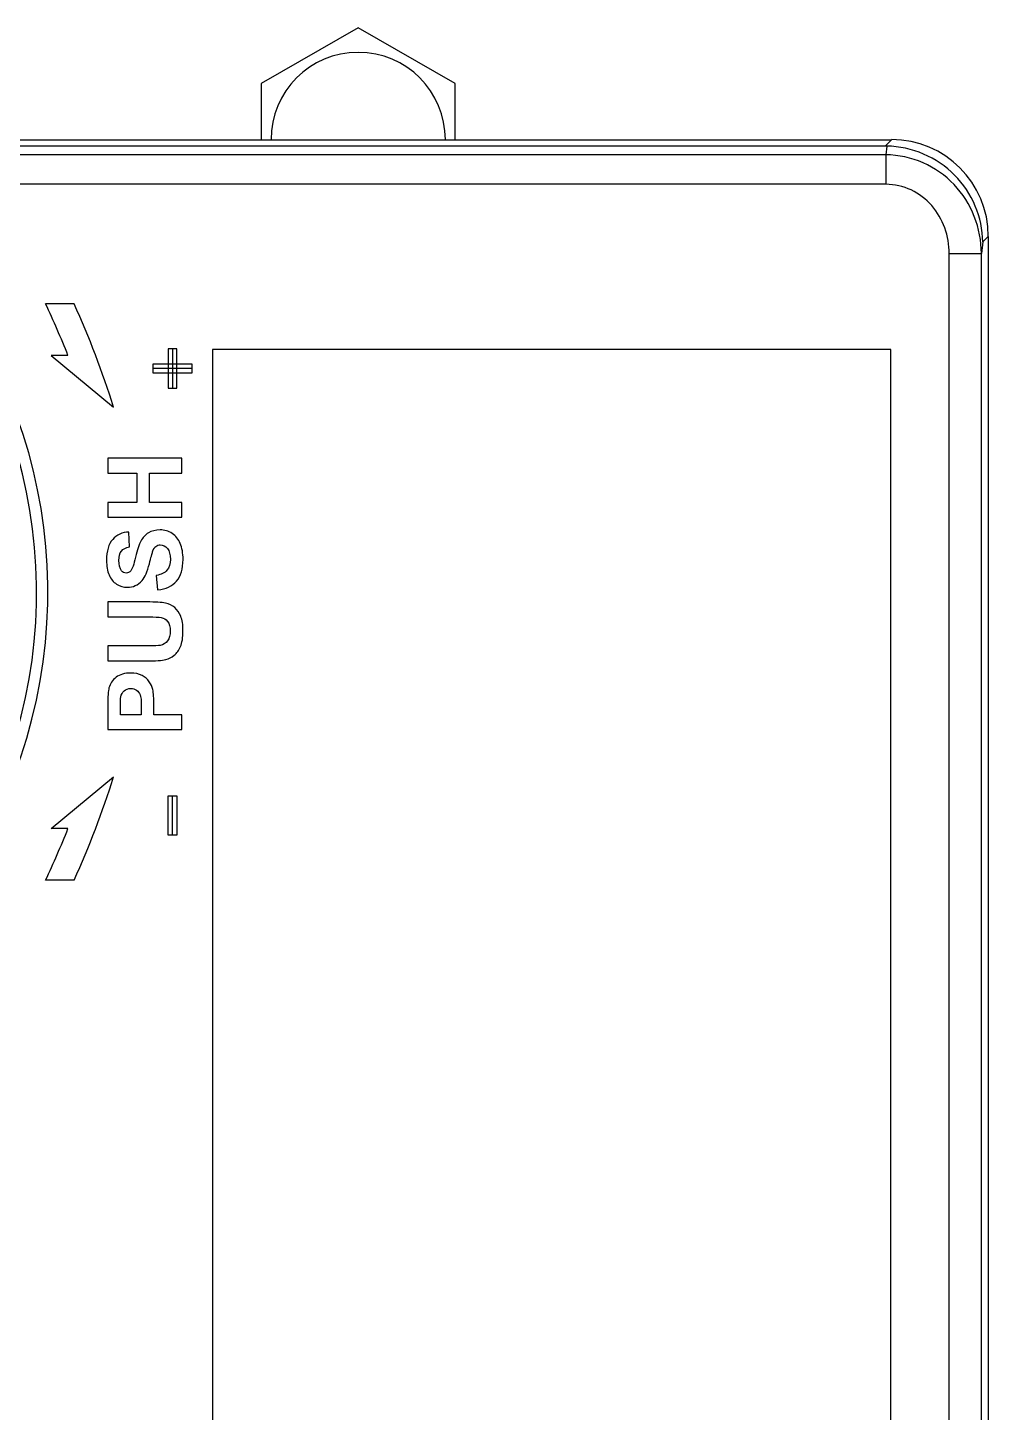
# Model space of a CAD drawing. Extents: x -425 to 6552, y -3049 to 3105.
# Drawn here: x 480.24 to 496.51, y -1676.23 to -1652.78 of the extents above; entities that cross this region are included whole.
import ezdxf

# ---------------------------------------------------------------- set-up
doc = ezdxf.new("R2010")
doc.units = 0
doc.layers.get('0').update_dxf_attribs({"linetype": 'CONTINUOUS'})

msp = doc.modelspace()

# ---------------------------------------------------------------- linework, layer by layer
at = {"color": 7, "linetype": 'CONTINUOUS'}
for p, q in [((485.842, -1652.784), (484.2, -1653.731)), ((487.483, -1653.731), (485.842, -1652.784)), ((484.2, -1653.731), (484.2, -1654.68)), ((487.483, -1654.68), (487.483, -1653.731)), ((477.648, -1654.68), (494.874, -1654.68)), ((494.765, -1654.789), (494.874, -1654.68)), ((494.765, -1654.789), (477.538, -1654.789)), ((494.779, -1654.936), (477.73, -1654.936)), ((494.796, -1654.789), (494.779, -1654.936)), ((494.779, -1654.936), (494.779, -1655.436)), ((494.779, -1655.436), (477.73, -1655.436)), ((496.421, -1656.412), (496.514, -1656.319)), ((496.514, -1656.319), (496.514, -1695.72)), ((495.851, -1656.609), (496.397, -1656.609)), ((495.851, -1695.43), (495.851, -1656.609)), ((496.421, -1656.412), (496.397, -1656.609)), ((496.397, -1695.43), (496.397, -1656.609)), ((494.865, -1658.236), (483.374, -1658.236)), ((483.374, -1658.236), (483.374, -1693.802)), ((494.865, -1693.802), (494.865, -1658.236))]:
    msp.add_line(p, q, dxfattribs=at)
at = {"color": 40, "linetype": 'CONTINUOUS'}
for p, q in [((481.03, -1657.459), (480.547, -1657.459)), ((482.623, -1658.223), (482.623, -1658.888)), ((482.772, -1658.223), (482.623, -1658.223)), ((482.697, -1658.223), (482.697, -1658.888)), ((482.772, -1658.888), (482.772, -1658.223)), ((480.926, -1658.335), (480.643, -1658.335)), ((480.643, -1658.335), (481.699, -1659.211)), ((482.365, -1658.481), (482.365, -1658.63)), ((483.03, -1658.481), (482.365, -1658.481)), ((483.03, -1658.63), (483.03, -1658.481)), ((483.03, -1658.556), (482.365, -1658.556)), ((482.365, -1658.63), (483.03, -1658.63)), ((482.623, -1658.888), (482.772, -1658.888)), ((481.601, -1660.075), (481.601, -1660.327)), ((482.852, -1660.075), (481.601, -1660.075)), ((482.852, -1660.327), (482.852, -1660.075)), ((481.601, -1660.327), (482.093, -1660.327)), ((482.093, -1660.327), (482.093, -1660.823)), ((482.305, -1660.823), (482.305, -1660.327)), ((482.305, -1660.327), (482.852, -1660.327)), ((481.601, -1660.823), (481.601, -1661.075)), ((482.093, -1660.823), (481.601, -1660.823)), ((482.852, -1660.823), (482.305, -1660.823)), ((482.852, -1661.075), (482.852, -1660.823)), ((481.601, -1661.075), (482.852, -1661.075)), ((481.97, -1661.577), (481.959, -1661.325)), ((482.421, -1662.06), (482.445, -1662.306)), ((481.601, -1662.509), (481.601, -1662.761)), ((482.258, -1662.509), (481.601, -1662.509)), ((481.601, -1662.761), (482.293, -1662.761)), ((481.601, -1663.254), (481.601, -1663.507)), ((482.279, -1663.254), (481.601, -1663.254)), ((481.601, -1663.507), (482.268, -1663.507)), ((481.601, -1664.266), (481.601, -1664.671)), ((481.813, -1664.418), (481.813, -1664.296)), ((482.168, -1664.28), (482.168, -1664.418)), ((482.38, -1664.418), (482.38, -1664.254)), ((482.168, -1664.418), (481.813, -1664.418)), ((482.852, -1664.418), (482.38, -1664.418)), ((482.852, -1664.671), (482.852, -1664.418)), ((481.601, -1664.671), (482.852, -1664.671)), ((480.643, -1666.345), (481.699, -1665.469)), ((482.623, -1666.457), (482.623, -1665.792)), ((482.623, -1665.792), (482.772, -1665.792)), ((482.697, -1666.457), (482.697, -1665.792)), ((482.772, -1665.792), (482.772, -1666.457)), ((480.926, -1666.345), (480.643, -1666.345)), ((482.772, -1666.457), (482.623, -1666.457)), ((481.03, -1667.221), (480.547, -1667.221))]:
    msp.add_line(p, q, dxfattribs=at)
at = {"color": 7, "linetype": 'CONTINUOUS'}
for centre, radius, start, end in [((485.842, -1654.679), 1.477, 0, 180), ((471.884, -1662.34), 8.702, 131.8758, 48.1242), ((471.884, -1662.34), 8.511, 131.8652, 48.1244)]:
    msp.add_arc(centre, radius, start, end, dxfattribs=at)
at = {"color": 40, "linetype": 'CONTINUOUS'}
for centre, radius, start, end in [((467.594, -1663.592), 14.331, 21.5192, 25.3374), ((467.594, -1663.592), 14.769, 17.2541, 24.5353), ((467.594, -1661.088), 14.769, 335.4647, 342.7459), ((467.594, -1661.088), 14.331, 334.6626, 338.4808)]:
    msp.add_arc(centre, radius, start, end, dxfattribs=at)
at = {"color": 7, "linetype": 'CONTINUOUS'}
for centre, major_axis, ratio, start_param, end_param in [((494.87, -1656.323), (1.164, 1.164), 0.997265, -0.784029, 0.784029), ((494.542, -1656.652), (0.797, 1.74), 0.836259, 0.347356, 0.365906)]:
    msp.add_ellipse(centre, major_axis=major_axis, ratio=ratio, start_param=start_param, end_param=end_param, dxfattribs=at)
for points, knots in [([(496.397, -1656.609), (496.396, -1656.396), (496.314, -1655.965), (495.963, -1655.411), (495.426, -1655.03), (494.993, -1654.938), (494.779, -1654.936)], [0, 0, 0, 0, 0.24917, 0.498853, 0.749216, 1, 1, 1, 1]), ([(496.421, -1656.412), (496.418, -1656.205), (496.33, -1655.785), (495.971, -1655.251), (495.435, -1654.886), (495.008, -1654.793), (494.796, -1654.789)], [0, 0, 0, 0, 0.246643, 0.495762, 0.747358, 1, 1, 1, 1]), ([(495.851, -1656.609), (495.851, -1656.462), (495.801, -1656.167), (495.577, -1655.778), (495.221, -1655.503), (494.925, -1655.436), (494.779, -1655.436)], [0, 0, 0, 0, 0.250326, 0.50044, 0.750303, 1, 1, 1, 1])]:
    msp.add_open_spline(points, degree=3, knots=knots, dxfattribs=at)
at = {"color": 40, "linetype": 'CONTINUOUS'}
for points in [[(481.959, -1661.325), (481.844, -1661.329), (481.752, -1661.371), (481.683, -1661.45)], [(482.488, -1661.289), (482.409, -1661.289), (482.343, -1661.306), (482.289, -1661.339)], [(482.689, -1661.349), (482.627, -1661.309), (482.56, -1661.289), (482.488, -1661.289)], [(481.683, -1661.45), (481.614, -1661.529), (481.579, -1661.647), (481.579, -1661.804)], [(482.162, -1661.477), (482.131, -1661.536), (482.1, -1661.627), (482.071, -1661.75)], [(482.289, -1661.339), (482.235, -1661.372), (482.192, -1661.418), (482.162, -1661.477)], [(482.414, -1661.568), (482.434, -1661.551), (482.46, -1661.541), (482.489, -1661.541)], [(482.489, -1661.541), (482.535, -1661.541), (482.576, -1661.563), (482.61, -1661.604)], [(482.829, -1661.518), (482.799, -1661.445), (482.752, -1661.389), (482.689, -1661.349)], [(482.875, -1661.79), (482.875, -1661.681), (482.859, -1661.591), (482.829, -1661.518)], [(481.789, -1661.807), (481.789, -1661.736), (481.803, -1661.683), (481.831, -1661.647)], [(481.831, -1661.647), (481.859, -1661.611), (481.906, -1661.588), (481.97, -1661.577)], [(482.071, -1661.75), (482.042, -1661.873), (482.015, -1661.95), (481.988, -1661.982)], [(482.305, -1661.861), (482.331, -1661.756), (482.349, -1661.688), (482.359, -1661.658)], [(482.359, -1661.658), (482.374, -1661.616), (482.393, -1661.585), (482.414, -1661.568)], [(482.661, -1661.787), (482.661, -1661.864), (482.642, -1661.926), (482.603, -1661.971)], [(482.61, -1661.604), (482.644, -1661.645), (482.661, -1661.706), (482.661, -1661.787)], [(482.766, -1662.155), (482.839, -1662.07), (482.875, -1661.949), (482.875, -1661.79)], [(481.579, -1661.804), (481.579, -1661.901), (481.594, -1661.983), (481.623, -1662.051)], [(481.834, -1661.979), (481.804, -1661.938), (481.789, -1661.88), (481.789, -1661.807)], [(481.912, -1662.019), (481.879, -1662.019), (481.854, -1662.007), (481.834, -1661.979)], [(481.988, -1661.982), (481.967, -1662.008), (481.941, -1662.019), (481.912, -1662.019)], [(482.181, -1662.146), (482.23, -1662.091), (482.271, -1661.996), (482.305, -1661.861)], [(482.603, -1661.971), (482.565, -1662.016), (482.504, -1662.046), (482.421, -1662.06)], [(481.623, -1662.051), (481.652, -1662.119), (481.695, -1662.171), (481.75, -1662.207)], [(481.75, -1662.207), (481.806, -1662.243), (481.865, -1662.261), (481.929, -1662.261)], [(481.929, -1662.261), (482.028, -1662.261), (482.112, -1662.223), (482.181, -1662.146)], [(482.445, -1662.306), (482.585, -1662.29), (482.692, -1662.24), (482.766, -1662.155)], [(482.577, -1662.529), (482.515, -1662.515), (482.408, -1662.509), (482.258, -1662.509)], [(482.734, -1662.605), (482.691, -1662.568), (482.639, -1662.543), (482.577, -1662.529)], [(482.836, -1662.752), (482.811, -1662.691), (482.776, -1662.642), (482.734, -1662.605)], [(482.293, -1662.761), (482.392, -1662.761), (482.463, -1662.766), (482.506, -1662.773)], [(482.506, -1662.773), (482.548, -1662.78), (482.585, -1662.802), (482.614, -1662.838)], [(482.614, -1662.838), (482.643, -1662.875), (482.658, -1662.929), (482.658, -1663)], [(482.874, -1662.993), (482.874, -1662.894), (482.861, -1662.813), (482.836, -1662.752)], [(482.612, -1663.168), (482.581, -1663.209), (482.539, -1663.234), (482.488, -1663.245)], [(482.658, -1663), (482.658, -1663.071), (482.642, -1663.127), (482.612, -1663.168)], [(482.832, -1663.265), (482.859, -1663.204), (482.874, -1663.112), (482.874, -1662.993)], [(482.488, -1663.245), (482.456, -1663.251), (482.386, -1663.254), (482.279, -1663.254)], [(482.586, -1663.482), (482.635, -1663.471), (482.681, -1663.447), (482.725, -1663.411)], [(482.725, -1663.411), (482.77, -1663.375), (482.805, -1663.327), (482.832, -1663.265)], [(482.268, -1663.507), (482.408, -1663.507), (482.514, -1663.499), (482.586, -1663.482)], [(481.743, -1663.785), (481.679, -1663.834), (481.638, -1663.893), (481.62, -1663.965)], [(481.986, -1663.712), (481.887, -1663.712), (481.806, -1663.737), (481.743, -1663.785)], [(482.18, -1663.754), (482.128, -1663.727), (482.063, -1663.712), (481.986, -1663.712)], [(482.303, -1663.861), (482.274, -1663.818), (482.233, -1663.782), (482.18, -1663.754)], [(482.362, -1663.992), (482.353, -1663.947), (482.333, -1663.904), (482.303, -1663.861)], [(481.62, -1663.965), (481.608, -1664.012), (481.601, -1664.112), (481.601, -1664.266)], [(481.813, -1664.296), (481.813, -1664.206), (481.816, -1664.145), (481.821, -1664.115)], [(481.821, -1664.115), (481.829, -1664.074), (481.848, -1664.04), (481.877, -1664.013)], [(481.877, -1664.013), (481.906, -1663.986), (481.944, -1663.973), (481.989, -1663.973)], [(481.989, -1663.973), (482.027, -1663.973), (482.059, -1663.983), (482.087, -1664.002)], [(482.087, -1664.002), (482.115, -1664.021), (482.135, -1664.047), (482.148, -1664.08)], [(482.148, -1664.08), (482.162, -1664.115), (482.168, -1664.181), (482.168, -1664.28)], [(482.38, -1664.254), (482.38, -1664.139), (482.374, -1664.052), (482.362, -1663.992)]]:
    msp.add_open_spline(points, degree=3, dxfattribs=at)

doc.saveas('drawing.dxf')
